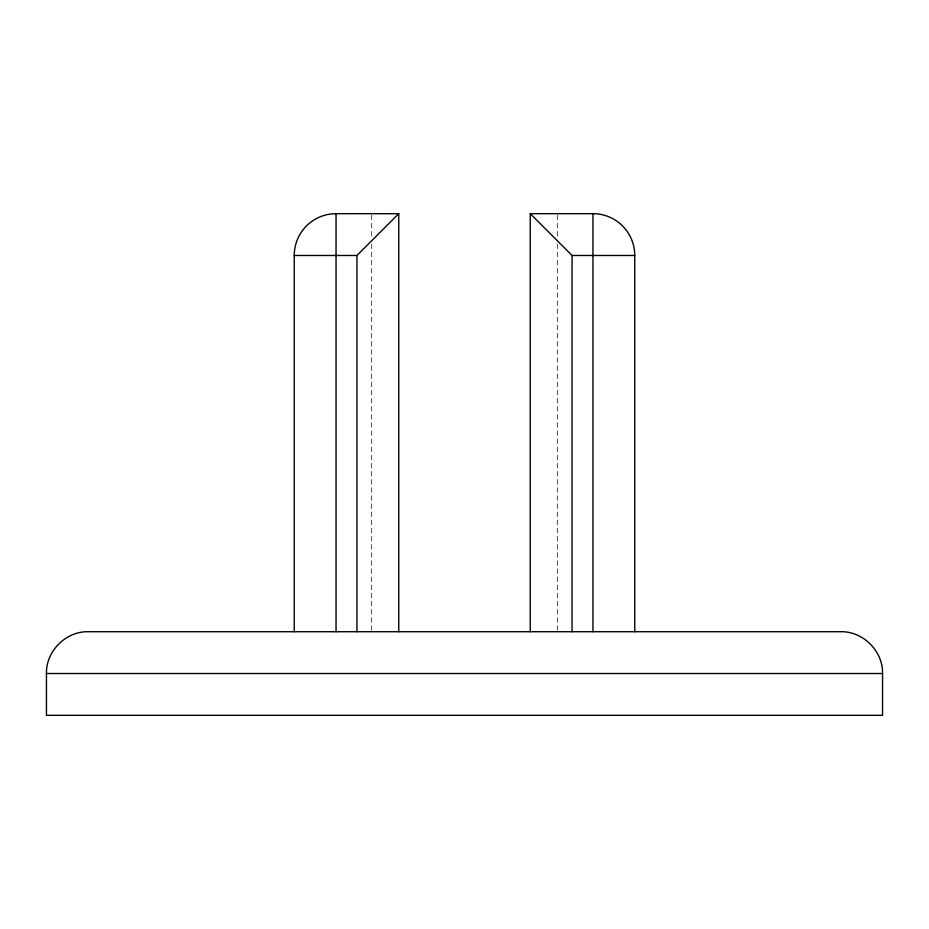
<?xml version="1.0" encoding="UTF-8"?>
<svg xmlns="http://www.w3.org/2000/svg" width="929" height="929" viewBox="0 0 929 929"><rect width="100%" height="100%" fill="white"/><g stroke="black" fill="none" stroke-linecap="round" stroke-linejoin="round"><path stroke-width="0.7" stroke-dasharray="4.64 3.48" d="M557.307 215.122L557.307 236.814M557.307 244.048L557.307 630.268M371.693 215.122L371.693 236.814M371.693 244.048L371.693 630.268"/><path stroke-width="1.39" d="M46.45 673.525C45.881 651.183 65.924 631.151 88.255 631.72L840.745 631.72C863.076 631.151 883.119 651.183 882.55 673.525L882.55 715.33L46.45 715.33L46.45 673.525L882.55 673.525M356.945 631.72L356.945 255.475L398.715 213.705L336.043 213.67A41.805 41.805 0 0 0 294.238 255.475L294.238 631.72M530.25 631.72L530.25 213.67L592.957 213.67A41.805 41.805 0 0 1 634.762 255.475L634.762 631.72M294.238 255.475L356.945 255.475M530.285 213.705L572.055 255.475L634.762 255.475M592.957 213.67L592.957 631.72M572.055 255.475L572.055 631.72M398.75 213.67L398.75 631.72M336.043 213.67L336.043 631.72"/></g></svg>
